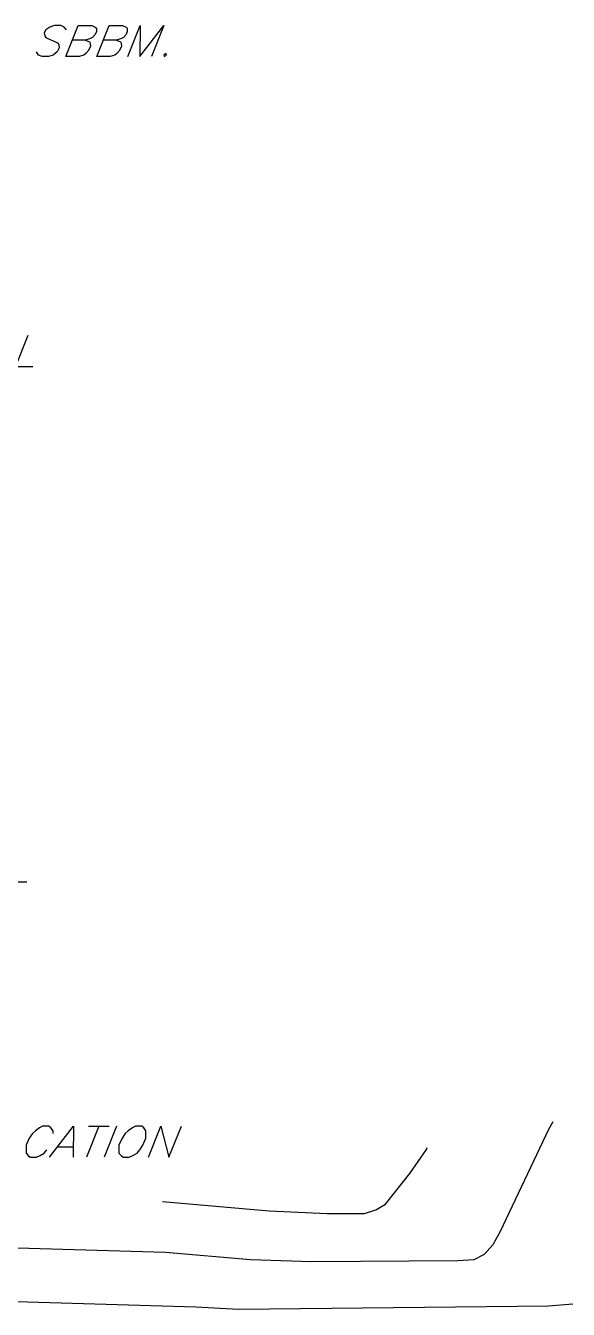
# Model space of a CAD drawing. Header units: feet. Extents: x 7 to 2308, y -319 to 1396.
# Drawn here: x 904.6 to 960.7, y 249.8 to 382.5 of the extents above; entities that cross this region are included whole.
import ezdxf

# ---------------------------------------------------------------- set-up
doc = ezdxf.new("R2010")
doc.units = ezdxf.units.FT
doc.header["$MEASUREMENT"] = 0
doc.layers.add('PDF_TBLKTXT', color=7, linetype='Continuous')
doc.layers.add('PDF_X1003BASE$CR_CONT_DEF', color=7, linetype='Continuous', true_color=0x979797)
doc.layers.add('PDF_X1003BASE$CR_NDX_DEF', color=7, linetype='Continuous', true_color=0x767676)

msp = doc.modelspace()

# ---------------------------------------------------------------- linework, layer by layer
at = {"layer": 'PDF_TBLKTXT', "lineweight": 30}
for points in [[(908.81, 382.1), (908.59, 382.37), (908.22, 382.53), (907.58, 382.53), (907.1, 382.37), (906.67, 382.1), (906.51, 381.78), (906.57, 381.46), (906.67, 381.3), (906.89, 381.19), (907.69, 380.87), (907.95, 380.71), (908.01, 380.55), (908.06, 380.23), (907.85, 379.81), (907.42, 379.49), (906.94, 379.33), (906.3, 379.33), (905.93, 379.49), (905.71, 379.81)], [(910.78, 381.03), (911.2, 380.87), (911.26, 380.71), (911.31, 380.39), (911.1, 379.97), (910.83, 379.65), (910.62, 379.49), (910.14, 379.33), (908.75, 379.33), (910.03, 382.53), (911.42, 382.53), (911.79, 382.37), (911.9, 382.26), (911.9, 381.94), (911.79, 381.62), (911.52, 381.3), (911.31, 381.19), (910.78, 381.03), (909.44, 381.03)], [(913.98, 381.03), (914.4, 380.87), (914.46, 380.71), (914.51, 380.39), (914.3, 379.97), (914.03, 379.65), (913.82, 379.49), (913.34, 379.33), (911.95, 379.33), (913.23, 382.53), (914.62, 382.53), (914.99, 382.37), (915.1, 382.26), (915.1, 381.94), (914.99, 381.62), (914.72, 381.3), (914.51, 381.19), (913.98, 381.03), (912.64, 381.03)], [(915.15, 379.33), (916.43, 382.53), (916.38, 379.33), (918.88, 382.53), (917.6, 379.33)], [(904.81, 350.49), (903.53, 347.29), (905.34, 347.29)], [(903.42, 290.83), (901.45, 290.83), (902.73, 294.03), (904.7, 294.03)], [(907.42, 268.01), (907.42, 268.28), (907.21, 268.6), (906.99, 268.76), (906.35, 268.76), (906.03, 268.6), (905.61, 268.28), (905.29, 268.01), (904.97, 267.53), (904.65, 266.79), (904.65, 266.31), (904.65, 265.99), (904.86, 265.72), (905.07, 265.56), (905.71, 265.56), (906.09, 265.72), (906.51, 265.99), (906.78, 266.31)], [(907.05, 265.56), (909.55, 268.76), (909.5, 265.56)], [(912.16, 268.76), (910.88, 265.56)], [(911.1, 268.76), (913.23, 268.76)], [(913.98, 268.76), (912.7, 265.56)], [(917.28, 265.56), (918.56, 268.76), (919.41, 265.56), (920.69, 268.76)], [(907.95, 266.63), (909.5, 266.63)]]:
    msp.add_lwpolyline(points, dxfattribs=at)
for points in [[(919.09, 379.65), (918.88, 379.49), (918.93, 379.33), (919.15, 379.49)], [(915.95, 268.76), (915.63, 268.6), (915.2, 268.28), (914.88, 268.01), (914.56, 267.53), (914.24, 266.79), (914.24, 266.31), (914.24, 265.99), (914.46, 265.72), (914.67, 265.56), (915.31, 265.56), (915.68, 265.72), (916.11, 265.99), (916.38, 266.31), (916.7, 266.79), (917.02, 267.53), (917.02, 268.01), (917.02, 268.28), (916.8, 268.6), (916.59, 268.76)]]:
    msp.add_lwpolyline(points, close=True, dxfattribs=at)
at = {"layer": 'PDF_X1003BASE$CR_CONT_DEF', "lineweight": 25}
for points in [[(918.75, 260.97), (929.76, 260.02), (935.78, 259.75), (939.62, 259.75), (940.79, 260.12), (941.8, 260.71), (944.31, 263.86), (946.02, 266.36), (946.12, 266.55)], [(886.49, 254.38), (890.04, 253.03), (895.37, 251.06), (896.6, 250.85), (922.19, 250.1), (926.61, 249.84), (958.65, 250.21), (961.16, 250.42)]]:
    msp.add_lwpolyline(points, dxfattribs=at)
at = {"layer": 'PDF_X1003BASE$CR_NDX_DEF', "lineweight": 25}
msp.add_lwpolyline([(959.11, 269.21), (958.65, 268.44), (953.64, 257.89), (952.89, 256.5), (951.99, 255.49), (950.92, 254.95), (949.27, 254.85), (934.18, 254.74), (927.84, 254.95), (919.04, 255.7), (901.34, 256.23), (897.47, 256.63)], dxfattribs=at)

doc.saveas('drawing.dxf')
